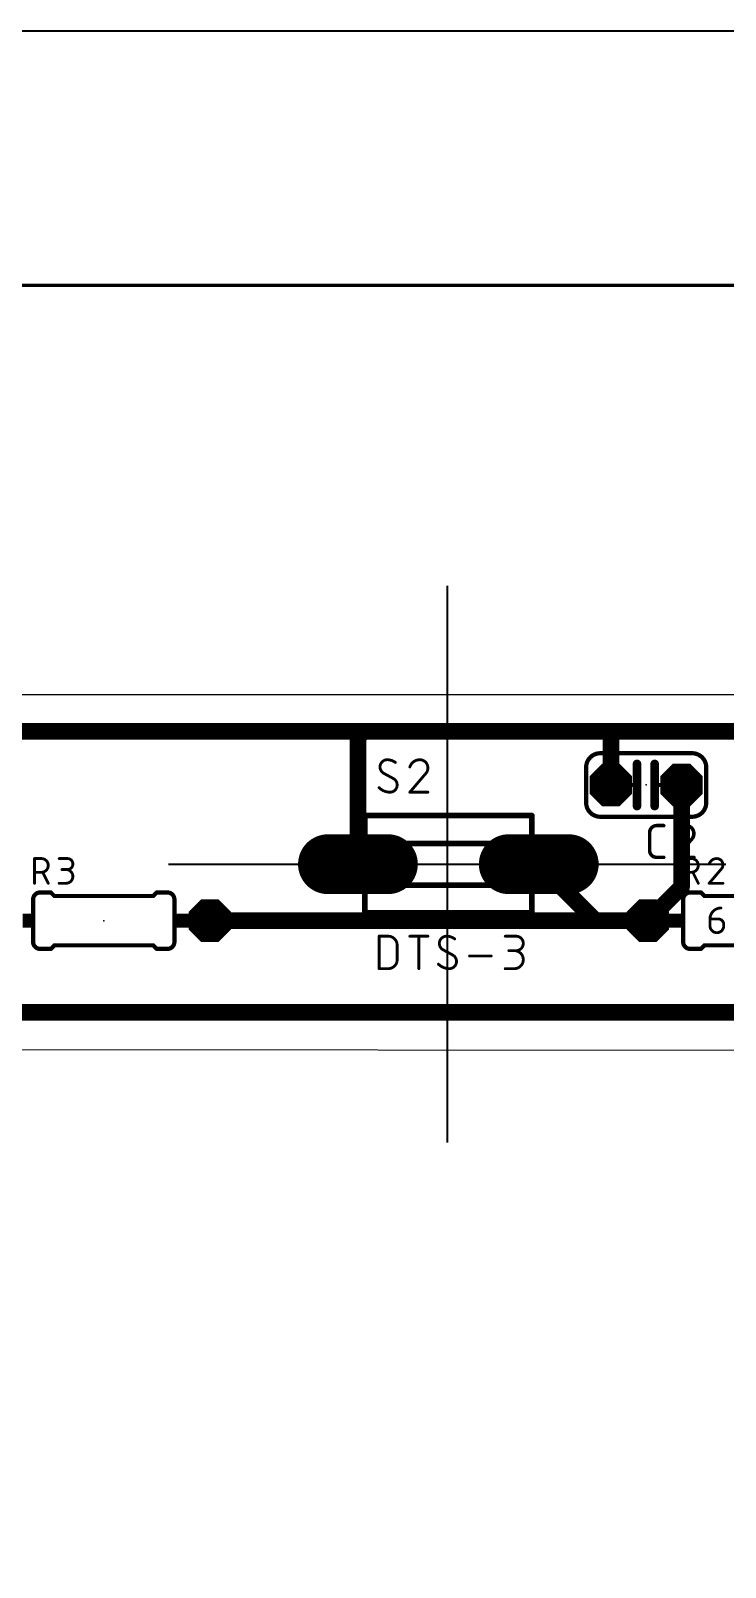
# Model space of a CAD drawing. Header units: millimetres. Extents: x -1276 to 1832, y -1676 to -667.
# Drawn here: x -791.7 to -766.7, y -751 to -695.7 of the extents above; entities that cross this region are included whole.
import ezdxf

# ---------------------------------------------------------------- set-up
doc = ezdxf.new("R2010")
doc.units = ezdxf.units.MM
doc.header["$MEASUREMENT"] = 0
for name, color, linetype in [('1', 12, 'Continuous'), ('16', 132, 'Continuous'), ('17', 110, 'Continuous'), ('20', 31, 'Continuous'), ('21', 253, 'Continuous'), ('23', 53, 'Continuous'), ('25', 253, 'Continuous'), ('27', 253, 'Continuous'), ('29', 253, 'Continuous'), ('30', 253, 'Continuous'), ('44', 253, 'Continuous'), ('51', 253, 'Continuous'), ('box', 6, 'Continuous'), ('Layer 1', 7, 'Continuous')]:
    doc.layers.add(name, color=color, linetype=linetype)

# ---------------------------------------------------------------- blocks, each defined once
blk = doc.blocks.new('OCTAGONP')
at = {"const_width": 0.5}
blk.add_lwpolyline([(-0.25, -0.1036), (-0.25, 0.1036), (-0.1036, 0.25), (0.1036, 0.25), (0.25, 0.1036), (0.25, -0.1036), (0.1036, -0.25), (-0.1036, -0.25), (-0.25, -0.1036), (-0.25, 0.1036)], dxfattribs=at)
blk = doc.blocks.new('RECT')
blk.add_solid([(-0.5, -0.5), (0.5, -0.5), (-0.5, 0.5), (0.5, 0.5)])
blk = doc.blocks.new('LONGP100')
at = {"const_width": 1}
blk.add_lwpolyline([(-0.5, 0), (0.5, 0)], dxfattribs=at)
at = {"const_width": 0.5}
for points in [[(-0.5, 0.25, 1), (-0.5, -0.25)], [(0.5, -0.25, 1), (0.5, 0.25)]]:
    blk.add_lwpolyline(points, format="xyb", dxfattribs=at)
blk = doc.blocks.new('block 23')
at = {"layer": 'Layer 1', "color": 250, "lineweight": 35, "true_color": 0x231f20}
for points in [[(-1066.76, -715.699), (-1066.76, -735.734)], [(-1076.778, -725.716), (-1056.742, -725.716)]]:
    blk.add_lwpolyline(points, dxfattribs=at)

msp = doc.modelspace()

# ---------------------------------------------------------------- linework, layer by layer
at = {"layer": '1', "const_width": 0.13}
msp.add_lwpolyline([(-883.40847, -704.88872), (-739.46947, -704.88872)], dxfattribs=at)
at = {"layer": '16', "const_width": 0.6}
for points in [[(-796.22447, -720.93672), (-779.71447, -720.93672)], [(-779.91647, -721.13872), (-779.71447, -720.93672)], [(-779.91647, -725.71672), (-779.91647, -721.13872)], [(-779.71447, -720.93672), (-770.82447, -720.93672)], [(-770.82447, -720.93672), (-765.74447, -720.93672)], [(-770.82447, -722.86682), (-770.82447, -720.93672)], [(-768.28447, -722.86682), (-768.28447, -726.53712)], [(-773.41647, -725.71672), (-771.38447, -727.74872)], [(-768.28447, -726.53712), (-769.49607, -727.74872)], [(-785.24407, -727.74872), (-771.38447, -727.74872)], [(-771.38447, -727.74872), (-769.49607, -727.74872)], [(-742.88447, -731.05072), (-808.60187, -731.05072)]]:
    msp.add_lwpolyline(points, dxfattribs=at)
at = {"layer": '16', "const_width": 0.3}
for points in [[(-780.02257, -721.03262, 1), (-779.81037, -721.24482)], [(-779.76647, -721.13872, 1), (-780.06647, -721.13872)], [(-779.71447, -720.78672, 1), (-779.71447, -721.08672)], [(-779.60837, -721.04282, 1), (-779.82057, -720.83062)], [(-779.71447, -721.08672, 1), (-779.71447, -720.78672)], [(-770.82447, -720.78672, 1), (-770.82447, -721.08672)], [(-770.67447, -720.93672, 1), (-770.97447, -720.93672)], [(-770.82447, -721.08672, 1), (-770.82447, -720.78672)], [(-768.13447, -722.86682, 1), (-768.43447, -722.86682)], [(-770.97447, -722.86682, 1), (-770.67447, -722.86682)], [(-780.06647, -725.71672, 1), (-779.76647, -725.71672)], [(-773.31037, -725.61062, 1), (-773.52257, -725.82282)], [(-768.43447, -726.53712, 1), (-768.13447, -726.53712)], [(-768.17837, -726.64322, 1), (-768.39057, -726.43102)], [(-785.24407, -727.59872, 1), (-785.24407, -727.89872)], [(-771.38447, -727.59872, 1), (-771.38447, -727.89872)], [(-771.49057, -727.85482, 1), (-771.27837, -727.64262)], [(-771.38447, -727.89872, 1), (-771.38447, -727.59872)], [(-769.60217, -727.64262, 1), (-769.38997, -727.85482)], [(-769.49607, -727.89872, 1), (-769.49607, -727.59872)]]:
    msp.add_lwpolyline(points, format="xyb", dxfattribs=at)
at = {"layer": '20'}
for p, q in [((-739.40447, -719.62072), (-883.47347, -719.62072)), ((-883.47347, -732.30072), (-739.40447, -732.42772))]:
    msp.add_line(p, q, dxfattribs=at)
at = {"layer": '21'}
for points, const_width in [([(-771.20547, -721.72382, 0.4142), (-771.71347, -722.23182)], 0.1524), ([(-771.20547, -721.68572, 1), (-771.20547, -721.76192)], 0.0762), ([(-771.20547, -721.76192, 1), (-771.20547, -721.68572)], 0.0762), ([(-769.80847, -722.10482, 1), (-769.96087, -722.10482)], 0.1524), ([(-769.17347, -722.10482, 1), (-769.32587, -722.10482)], 0.1524), ([(-767.39547, -722.23182, 0.4142), (-767.90347, -721.72382)], 0.1524), ([(-767.90347, -721.68572, 1), (-767.90347, -721.76192)], 0.0762), ([(-767.90347, -721.76192, 1), (-767.90347, -721.68572)], 0.0762), ([(-771.67537, -722.23182, 1), (-771.75157, -722.23182)], 0.0762), ([(-771.75157, -722.23182, 1), (-771.67537, -722.23182)], 0.0762), ([(-767.35737, -722.23182, 1), (-767.43357, -722.23182)], 0.0762), ([(-767.43357, -722.23182, 1), (-767.35737, -722.23182)], 0.0762), ([(-771.71347, -723.50182, 0.4142), (-771.20547, -724.00982)], 0.1524), ([(-771.67537, -723.50182, 1), (-771.75157, -723.50182)], 0.0762), ([(-771.75157, -723.50182, 1), (-771.67537, -723.50182)], 0.0762), ([(-769.96087, -723.62882, 1), (-769.80847, -723.62882)], 0.1524), ([(-769.32587, -723.62882, 1), (-769.17347, -723.62882)], 0.1524), ([(-767.90347, -724.00982, 0.4142), (-767.39547, -723.50182)], 0.1524), ([(-767.35737, -723.50182, 1), (-767.43357, -723.50182)], 0.0762), ([(-767.43357, -723.50182, 1), (-767.35737, -723.50182)], 0.0762), ([(-779.61567, -723.96672, 1), (-779.71727, -723.96672)], 0.1016), ([(-779.66647, -723.91592, 1), (-779.66647, -724.01752)], 0.1016), ([(-779.71727, -724.21672, 1), (-779.61567, -724.21672)], 0.1016), ([(-773.61567, -723.96672, 1), (-773.71727, -723.96672)], 0.1016), ([(-773.71727, -724.21672, 1), (-773.61567, -724.21672)], 0.1016), ([(-773.66647, -724.01752, 1), (-773.66647, -723.91592)], 0.1016), ([(-771.20547, -723.97172, 1), (-771.20547, -724.04792)], 0.0762), ([(-771.20547, -724.04792, 1), (-771.20547, -723.97172)], 0.0762), ([(-767.90347, -723.97172, 1), (-767.90347, -724.04792)], 0.0762), ([(-767.90347, -724.04792, 1), (-767.90347, -723.97172)], 0.0762), ([(-777.66647, -724.91592, 1), (-777.66647, -725.01752)], 0.1016), ([(-775.66647, -725.01752, 1), (-775.66647, -724.91592)], 0.1016), ([(-777.66647, -726.41592, 1), (-777.66647, -726.51752)], 0.1016), ([(-775.66647, -726.51752, 1), (-775.66647, -726.41592)], 0.1016), ([(-791.34007, -726.73272, 0.4142), (-791.59407, -726.98672)], 0.1524), ([(-791.55597, -726.98672, 1), (-791.63217, -726.98672)], 0.0762), ([(-791.63217, -726.98672, 1), (-791.55597, -726.98672)], 0.0762), ([(-791.34007, -726.69462, 1), (-791.34007, -726.77082)], 0.0762), ([(-791.34007, -726.77082, 1), (-791.34007, -726.69462)], 0.0762), ([(-790.93217, -726.70582, 1), (-790.98597, -726.75962)], 0.0762), ([(-790.95907, -726.77082, 1), (-790.95907, -726.69462)], 0.0762), ([(-790.83207, -726.82162, 1), (-790.83207, -726.89782)], 0.0762), ([(-790.85897, -726.88662, 1), (-790.80517, -726.83282)], 0.0762), ([(-787.30297, -726.83282, 1), (-787.24917, -726.88662)], 0.0762), ([(-787.27607, -726.89782, 1), (-787.27607, -726.82162)], 0.0762), ([(-787.14907, -726.69462, 1), (-787.14907, -726.77082)], 0.0762), ([(-787.12217, -726.75962, 1), (-787.17597, -726.70582)], 0.0762), ([(-786.51407, -726.98672, 0.4142), (-786.76807, -726.73272)], 0.1524), ([(-786.76807, -726.69462, 1), (-786.76807, -726.77082)], 0.0762), ([(-786.76807, -726.77082, 1), (-786.76807, -726.69462)], 0.0762), ([(-786.47597, -726.98672, 1), (-786.55217, -726.98672)], 0.0762), ([(-786.55217, -726.98672, 1), (-786.47597, -726.98672)], 0.0762), ([(-767.97207, -726.73272, 0.4142), (-768.22607, -726.98672)], 0.1524), ([(-768.18797, -726.98672, 1), (-768.26417, -726.98672)], 0.0762), ([(-768.26417, -726.98672, 1), (-768.18797, -726.98672)], 0.0762), ([(-767.97207, -726.69462, 1), (-767.97207, -726.77082)], 0.0762), ([(-767.97207, -726.77082, 1), (-767.97207, -726.69462)], 0.0762), ([(-767.56417, -726.70582, 1), (-767.61797, -726.75962)], 0.0762), ([(-767.59107, -726.77082, 1), (-767.59107, -726.69462)], 0.0762), ([(-767.46407, -726.82162, 1), (-767.46407, -726.89782)], 0.0762), ([(-767.49097, -726.88662, 1), (-767.43717, -726.83282)], 0.0762), ([(-779.61567, -727.21672, 1), (-779.71727, -727.21672)], 0.1016), ([(-779.66647, -727.41592, 1), (-779.66647, -727.51752)], 0.1016), ([(-779.71727, -727.46672, 1), (-779.61567, -727.46672)], 0.1016), ([(-773.61567, -727.21672, 1), (-773.71727, -727.21672)], 0.1016), ([(-773.71727, -727.46672, 1), (-773.61567, -727.46672)], 0.1016), ([(-773.66647, -727.51752, 1), (-773.66647, -727.41592)], 0.1016), ([(-791.59407, -728.51072, 0.4142), (-791.34007, -728.76472)], 0.1524), ([(-791.55597, -728.51072, 1), (-791.63217, -728.51072)], 0.0762), ([(-791.63217, -728.51072, 1), (-791.55597, -728.51072)], 0.0762), ([(-791.34007, -728.72662, 1), (-791.34007, -728.80282)], 0.0762), ([(-791.34007, -728.80282, 1), (-791.34007, -728.72662)], 0.0762), ([(-790.95907, -728.80282, 1), (-790.95907, -728.72662)], 0.0762), ([(-790.83207, -728.59962, 1), (-790.83207, -728.67582)], 0.0762), ([(-790.80517, -728.66462, 1), (-790.85897, -728.61082)], 0.0762), ([(-787.24917, -728.61082, 1), (-787.30297, -728.66462)], 0.0762), ([(-787.27607, -728.67582, 1), (-787.27607, -728.59962)], 0.0762), ([(-787.14907, -728.72662, 1), (-787.14907, -728.80282)], 0.0762), ([(-786.76807, -728.76472, 0.4142), (-786.51407, -728.51072)], 0.1524), ([(-786.76807, -728.72662, 1), (-786.76807, -728.80282)], 0.0762), ([(-786.76807, -728.80282, 1), (-786.76807, -728.72662)], 0.0762), ([(-786.47597, -728.51072, 1), (-786.55217, -728.51072)], 0.0762), ([(-786.55217, -728.51072, 1), (-786.47597, -728.51072)], 0.0762), ([(-768.22607, -728.51072, 0.4142), (-767.97207, -728.76472)], 0.1524), ([(-768.18797, -728.51072, 1), (-768.26417, -728.51072)], 0.0762), ([(-768.26417, -728.51072, 1), (-768.18797, -728.51072)], 0.0762), ([(-767.97207, -728.72662, 1), (-767.97207, -728.80282)], 0.0762), ([(-767.97207, -728.80282, 1), (-767.97207, -728.72662)], 0.0762), ([(-767.59107, -728.80282, 1), (-767.59107, -728.72662)], 0.0762), ([(-767.46407, -728.59962, 1), (-767.46407, -728.67582)], 0.0762), ([(-767.43717, -728.66462, 1), (-767.49097, -728.61082)], 0.0762), ([(-790.98597, -728.73782, 1), (-790.93217, -728.79162)], 0.0762), ([(-787.17597, -728.79162, 1), (-787.12217, -728.73782)], 0.0762), ([(-767.61797, -728.73782, 1), (-767.56417, -728.79162)], 0.0762)]:
    msp.add_lwpolyline(points, format="xyb", dxfattribs=dict(at, const_width=const_width))
for points, const_width in [([(-771.20547, -721.72382), (-767.90347, -721.72382)], 0.1524), ([(-769.88467, -723.62882), (-769.88467, -722.10482)], 0.3048), ([(-769.24967, -723.62882), (-769.24967, -722.10482)], 0.3048), ([(-771.71347, -722.23182), (-771.71347, -723.50182)], 0.1524), ([(-767.39547, -722.23182), (-767.39547, -723.50182)], 0.1524), ([(-779.66647, -723.96672), (-779.66647, -724.21672)], 0.2032), ([(-779.66647, -723.96672), (-773.66647, -723.96672)], 0.2032), ([(-773.66647, -723.96672), (-773.66647, -724.21672)], 0.2032), ([(-771.20547, -724.00982), (-767.90347, -724.00982)], 0.1524), ([(-777.66647, -724.96672), (-775.66647, -724.96672)], 0.2032), ([(-777.66647, -726.46672), (-775.66647, -726.46672)], 0.2032), ([(-791.59407, -728.51072), (-791.59407, -726.98672)], 0.1524), ([(-791.34007, -726.73272), (-790.95907, -726.73272)], 0.1524), ([(-790.83207, -726.85972), (-790.95907, -726.73272)], 0.1524), ([(-787.27607, -726.85972), (-790.83207, -726.85972)], 0.1524), ([(-787.27607, -726.85972), (-787.14907, -726.73272)], 0.1524), ([(-786.76807, -726.73272), (-787.14907, -726.73272)], 0.1524), ([(-786.51407, -728.51072), (-786.51407, -726.98672)], 0.1524), ([(-768.22607, -728.51072), (-768.22607, -726.98672)], 0.1524), ([(-767.97207, -726.73272), (-767.59107, -726.73272)], 0.1524), ([(-767.46407, -726.85972), (-767.59107, -726.73272)], 0.1524), ([(-763.90807, -726.85972), (-767.46407, -726.85972)], 0.1524), ([(-779.66647, -727.46672), (-779.66647, -727.21672)], 0.2032), ([(-773.66647, -727.46672), (-779.66647, -727.46672)], 0.2032), ([(-773.66647, -727.21672), (-773.66647, -727.46672)], 0.2032), ([(-791.34007, -728.76472), (-790.95907, -728.76472)], 0.1524), ([(-790.83207, -728.63772), (-790.95907, -728.76472)], 0.1524), ([(-787.27607, -728.63772), (-790.83207, -728.63772)], 0.1524), ([(-787.27607, -728.63772), (-787.14907, -728.76472)], 0.1524), ([(-786.76807, -728.76472), (-787.14907, -728.76472)], 0.1524), ([(-767.97207, -728.76472), (-767.59107, -728.76472)], 0.1524), ([(-767.46407, -728.63772), (-767.59107, -728.76472)], 0.1524), ([(-763.90807, -728.63772), (-767.46407, -728.63772)], 0.1524)]:
    msp.add_lwpolyline(points, dxfattribs=dict(at, const_width=const_width))
at = {"layer": '23'}
for p in [(-769.55447, -722.86682), (-776.66647, -725.71672), (-789.05407, -727.74872)]:
    msp.add_point(p, dxfattribs=at)
at = {"layer": '25'}
for points, const_width in [([(-778.86357, -721.95752, 0.4142), (-779.12317, -722.21712)], 0.1016), ([(-778.57147, -722.05492, 0.1623), (-778.86357, -721.95752)], 0.1016), ([(-778.86357, -721.93212, 1), (-778.86357, -721.98292)], 0.0508), ([(-778.86357, -721.98292, 1), (-778.86357, -721.93212)], 0.0508), ([(-778.58667, -722.07522, 1), (-778.55627, -722.03452)], 0.0508), ([(-777.69377, -721.95752, 0.3252), (-778.05077, -722.21712)], 0.1016), ([(-777.40167, -722.24962, 0.4142), (-777.69377, -721.95752)], 0.1016), ([(-777.69377, -721.93212, 1), (-777.69377, -721.98292)], 0.0508), ([(-777.69377, -721.98292, 1), (-777.69377, -721.93212)], 0.0508), ([(-779.12317, -722.21712, 0.2656), (-778.99337, -722.44432)], 0.1016), ([(-779.09777, -722.21712, 1), (-779.14857, -722.21712)], 0.0508), ([(-779.14857, -722.21712, 1), (-779.09777, -722.21712)], 0.0508), ([(-778.98127, -722.42202, 1), (-779.00557, -722.46662)], 0.0508), ([(-779.00627, -722.46622, 1), (-778.98047, -722.42252)], 0.0508), ([(-778.62347, -722.61722, 1), (-778.64927, -722.66102)], 0.0508), ([(-778.50657, -722.86632, 0.2656), (-778.63637, -722.63912)], 0.1016), ([(-778.64857, -722.66142, 1), (-778.62417, -722.61682)], 0.0508), ([(-778.07497, -722.20932, 1), (-778.02657, -722.22502)], 0.0508), ([(-777.49907, -722.47682, 0.2053), (-777.40167, -722.24962)], 0.1016), ([(-777.51657, -722.45842, 1), (-777.48147, -722.49522)], 0.0508), ([(-777.47967, -722.49322, 1), (-777.51837, -722.46032)], 0.0508), ([(-777.37627, -722.24962, 1), (-777.42707, -722.24962)], 0.0508), ([(-777.42707, -722.24962, 1), (-777.37627, -722.24962)], 0.0508), ([(-779.15567, -722.96362, 0.2), (-778.76617, -723.12592)], 0.1016), ([(-779.13767, -722.94572, 1), (-779.17367, -722.98152)], 0.0508), ([(-778.76617, -723.12592, 0.4142), (-778.50657, -722.86632)], 0.1016), ([(-778.76617, -723.10052, 1), (-778.76617, -723.15132)], 0.0508), ([(-778.76617, -723.15132, 1), (-778.76617, -723.10052)], 0.0508), ([(-778.48117, -722.86632, 1), (-778.53197, -722.86632)], 0.0508), ([(-778.53197, -722.86632, 1), (-778.48117, -722.86632)], 0.0508), ([(-778.07017, -723.10942, 1), (-778.03137, -723.14242)], 0.0508), ([(-778.05077, -723.10052, 1), (-778.05077, -723.15132)], 0.0508), ([(-777.40167, -723.15132, 1), (-777.40167, -723.10052)], 0.0508), ([(-769.17717, -724.32732, 0.4142), (-769.43117, -724.58132)], 0.127), ([(-769.17717, -724.29562, 1), (-769.17717, -724.35912)], 0.0635), ([(-769.17717, -724.35912, 1), (-769.17717, -724.29562)], 0.0635), ([(-768.92317, -724.35912, 1), (-768.92317, -724.29562)], 0.0635), ([(-768.12567, -724.32732, 0.3252), (-768.47497, -724.58132)], 0.127), ([(-767.83997, -724.61302, 0.4142), (-768.12567, -724.32732)], 0.127), ([(-768.12567, -724.29562, 1), (-768.12567, -724.35912)], 0.0635), ([(-768.12577, -724.35912, 1), (-768.12567, -724.29562)], 0.0635), ([(-769.39947, -724.58132, 1), (-769.46297, -724.58132)], 0.0635), ([(-769.46297, -724.58132, 1), (-769.39947, -724.58132)], 0.0635), ([(-768.50517, -724.57152, 1), (-768.44477, -724.59112)], 0.0635), ([(-767.95707, -724.81232, 1), (-767.91337, -724.85832)], 0.0635), ([(-767.93517, -724.83532, 0.2053), (-767.83997, -724.61302)], 0.127), ([(-767.91107, -724.85592, 1), (-767.95937, -724.81472)], 0.0635), ([(-767.80817, -724.61302, 1), (-767.87167, -724.61312)], 0.0635), ([(-767.87167, -724.61302, 1), (-767.80817, -724.61302)], 0.0635), ([(-769.39947, -725.21632, 1), (-769.46297, -725.21632)], 0.0635), ([(-769.46297, -725.21632, 1), (-769.39947, -725.21632)], 0.0635), ([(-769.43117, -725.21632, 0.4142), (-769.17717, -725.47032)], 0.127), ([(-791.51787, -725.51352, 1), (-791.56867, -725.51352)], 0.0508), ([(-791.54327, -725.48812, 1), (-791.54327, -725.53892)], 0.0508), ([(-791.29637, -726.00742, 1), (-791.29637, -725.51352)], 0.1016), ([(-791.29637, -725.48812, 1), (-791.29637, -725.53892)], 0.0508), ([(-791.29637, -725.53892, 1), (-791.29637, -725.48812)], 0.0508), ([(-790.65827, -725.48812, 1), (-790.65827, -725.53892)], 0.0508), ([(-790.55947, -725.88322, 1), (-790.55947, -725.93402)], 0.0508), ([(-790.41137, -726.40252, 1), (-790.41137, -725.90862)], 0.1016), ([(-790.41137, -725.88322, 1), (-790.41137, -725.93402)], 0.0508), ([(-790.36197, -725.90862, 1), (-790.36197, -725.51352)], 0.1016), ([(-790.36197, -725.48812, 1), (-790.36197, -725.53892)], 0.0508), ([(-790.36197, -725.88322, 1), (-790.36197, -725.93402)], 0.0508), ([(-790.36197, -725.53892, 1), (-790.36197, -725.48812)], 0.0508), ([(-790.36197, -725.93402, 1), (-790.36197, -725.88322)], 0.0508), ([(-769.17717, -725.43862, 1), (-769.17717, -725.50212)], 0.0635), ([(-769.17717, -725.50212, 1), (-769.17717, -725.43862)], 0.0635), ([(-768.92317, -725.50212, 1), (-768.92317, -725.43862)], 0.0635), ([(-768.49917, -725.44972, 1), (-768.45077, -725.49092)], 0.0635), ([(-768.47497, -725.43862, 1), (-768.47497, -725.50212)], 0.0635), ([(-768.14987, -725.51352, 1), (-768.20067, -725.51352)], 0.0508), ([(-768.17527, -725.48812, 1), (-768.17527, -725.53892)], 0.0508), ([(-767.92837, -726.00742, 1), (-767.92837, -725.51352)], 0.1016), ([(-767.92837, -725.48812, 1), (-767.92837, -725.53892)], 0.0508), ([(-767.92837, -725.53892, 1), (-767.92837, -725.48812)], 0.0508), ([(-767.83997, -725.50212, 1), (-767.83997, -725.43862)], 0.0635), ([(-767.31447, -725.70322, 1), (-767.26617, -725.71892)], 0.0508), ([(-767.01867, -725.51352, 0.3252), (-767.29027, -725.71112)], 0.1016), ([(-766.79637, -725.73582, 0.4142), (-767.01867, -725.51352)], 0.1016), ([(-767.01867, -725.48812, 1), (-767.01867, -725.53892)], 0.0508), ([(-767.01867, -725.53892, 1), (-767.01867, -725.48812)], 0.0508), ([(-766.87047, -725.90862, 0.2053), (-766.79637, -725.73582)], 0.1016), ([(-766.88797, -725.89022, 1), (-766.85297, -725.92702)], 0.0508), ([(-766.85117, -725.92512, 1), (-766.88987, -725.89222)], 0.0508), ([(-766.77097, -725.73582, 1), (-766.82177, -725.73572)], 0.0508), ([(-766.82177, -725.73582, 1), (-766.77097, -725.73582)], 0.0508), ([(-791.54327, -725.98202, 1), (-791.54327, -726.03282)], 0.0508), ([(-791.56867, -726.40252, 1), (-791.51787, -726.40252)], 0.0508), ([(-791.29637, -725.98202, 1), (-791.29637, -726.03282)], 0.0508), ([(-791.29637, -726.03282, 1), (-791.29637, -725.98202)], 0.0508), ([(-791.22427, -725.99602, 1), (-791.26967, -726.01872)], 0.0508), ([(-791.07207, -726.41392, 1), (-791.02667, -726.39112)], 0.0508), ([(-790.65827, -726.37712, 1), (-790.65827, -726.42792)], 0.0508), ([(-790.41137, -726.37712, 1), (-790.41137, -726.42792)], 0.0508), ([(-790.41137, -726.42792, 1), (-790.41137, -726.37712)], 0.0508), ([(-768.17527, -725.98202, 1), (-768.17527, -726.03282)], 0.0508), ([(-768.20067, -726.40252, 1), (-768.14987, -726.40252)], 0.0508), ([(-767.92837, -725.98202, 1), (-767.92837, -726.03282)], 0.0508), ([(-767.92837, -726.03282, 1), (-767.92837, -725.98202)], 0.0508), ([(-767.85627, -725.99602, 1), (-767.90167, -726.01872)], 0.0508), ([(-767.70407, -726.41392, 1), (-767.65867, -726.39112)], 0.0508), ([(-767.30967, -726.38602, 1), (-767.27097, -726.41902)], 0.0508), ([(-767.29027, -726.37712, 1), (-767.29027, -726.42792)], 0.0508), ([(-766.79637, -726.42792, 1), (-766.79637, -726.37712)], 0.0508)]:
    msp.add_lwpolyline(points, format="xyb", dxfattribs=dict(at, const_width=const_width))
for points, const_width in [([(-778.63637, -722.63912), (-778.99337, -722.44432)], 0.1016), ([(-777.49907, -722.47682), (-778.05077, -723.12592)], 0.1016), ([(-778.05077, -723.12592), (-777.40167, -723.12592)], 0.1016), ([(-769.17717, -724.32732), (-768.92317, -724.32732)], 0.127), ([(-769.43117, -725.21632), (-769.43117, -724.58132)], 0.127), ([(-767.93517, -724.83532), (-768.47497, -725.47032)], 0.127), ([(-791.54327, -726.40252), (-791.54327, -725.51352)], 0.1016), ([(-791.54327, -725.51352), (-791.29637, -725.51352)], 0.1016), ([(-790.65827, -725.51352), (-790.36197, -725.51352)], 0.1016), ([(-790.36197, -725.90862), (-790.55947, -725.90862)], 0.1016), ([(-768.92317, -725.47032), (-769.17717, -725.47032)], 0.127), ([(-768.47497, -725.47032), (-767.83997, -725.47032)], 0.127), ([(-768.17527, -726.40252), (-768.17527, -725.51352)], 0.1016), ([(-768.17527, -725.51352), (-767.92837, -725.51352)], 0.1016), ([(-766.87047, -725.90862), (-767.29027, -726.40252)], 0.1016), ([(-791.29637, -726.00742), (-791.54327, -726.00742)], 0.1016), ([(-791.04937, -726.40252), (-791.24697, -726.00742)], 0.1016), ([(-790.65827, -726.40252), (-790.41137, -726.40252)], 0.1016), ([(-767.92837, -726.00742), (-768.17527, -726.00742)], 0.1016), ([(-767.68137, -726.40252), (-767.87897, -726.00742)], 0.1016), ([(-767.29027, -726.40252), (-766.79637, -726.40252)], 0.1016)]:
    msp.add_lwpolyline(points, dxfattribs=dict(at, const_width=const_width))
at = {"layer": '27'}
for points, const_width in [([(-766.86577, -727.29152, 0.4142), (-767.26087, -727.68662)], 0.1016), ([(-766.86577, -727.31692, 1), (-766.86577, -727.26612)], 0.0508), ([(-767.26087, -727.66122, 1), (-767.26087, -727.71202)], 0.0508), ([(-767.23547, -727.68662, 1), (-767.28627, -727.68662)], 0.0508), ([(-767.28627, -727.68662, 1), (-767.23547, -727.68662)], 0.0508), ([(-767.26087, -727.93362, 1), (-766.76697, -727.93362)], 0.1016), ([(-767.23547, -727.93362, 1), (-767.28627, -727.93362)], 0.0508), ([(-767.28627, -727.93362, 1), (-767.23547, -727.93362)], 0.0508), ([(-766.76697, -727.88422, 0.4142), (-766.96457, -727.68662)], 0.1016), ([(-766.96457, -727.66122, 1), (-766.96457, -727.71202)], 0.0508), ([(-766.96457, -727.71202, 1), (-766.96457, -727.66122)], 0.0508), ([(-766.74157, -727.88422, 1), (-766.79237, -727.88422)], 0.0508), ([(-766.79237, -727.88422, 1), (-766.74157, -727.88422)], 0.0508), ([(-766.74157, -727.93362, 1), (-766.79237, -727.93362)], 0.0508), ([(-766.79237, -727.93362, 1), (-766.74157, -727.93362)], 0.0508), ([(-779.13027, -728.30752, 1), (-779.18107, -728.30752)], 0.0508), ([(-779.15567, -728.28212, 1), (-779.15567, -728.33292)], 0.0508), ([(-778.50657, -728.63212, 0.4142), (-778.83107, -728.30752)], 0.1016), ([(-778.83107, -728.28212, 1), (-778.83107, -728.33292)], 0.0508), ([(-778.83107, -728.33292, 1), (-778.83107, -728.28212)], 0.0508), ([(-778.48117, -728.63212, 1), (-778.53197, -728.63212)], 0.0508), ([(-778.53197, -728.63212, 1), (-778.48117, -728.63212)], 0.0508), ([(-778.05077, -728.28212, 1), (-778.05077, -728.33292)], 0.0508), ([(-777.70077, -728.30752, 1), (-777.75157, -728.30752)], 0.0508), ([(-777.40167, -728.33292, 1), (-777.40167, -728.28212)], 0.0508), ([(-776.72997, -728.30752, 0.4142), (-776.98967, -728.56712)], 0.1016), ([(-776.98967, -728.56712, 0.2656), (-776.85977, -728.79432)], 0.1016), ([(-776.96427, -728.56712, 1), (-777.01507, -728.56712)], 0.0508), ([(-777.01507, -728.56712, 1), (-776.96427, -728.56712)], 0.0508), ([(-776.43787, -728.40492, 0.1623), (-776.72997, -728.30752)], 0.1016), ([(-776.72997, -728.28212, 1), (-776.72997, -728.33292)], 0.0508), ([(-776.72997, -728.33292, 1), (-776.72997, -728.28212)], 0.0508), ([(-776.45307, -728.42522, 1), (-776.42267, -728.38452)], 0.0508), ([(-774.62177, -728.28212, 1), (-774.62177, -728.33292)], 0.0508), ([(-774.23227, -728.82682, 1), (-774.23227, -728.30752)], 0.1016), ([(-774.23227, -728.28212, 1), (-774.23227, -728.33292)], 0.0508), ([(-774.23227, -728.33292, 1), (-774.23227, -728.28212)], 0.0508), ([(-778.83107, -729.47592, 0.4142), (-778.50657, -729.15132)], 0.1016), ([(-778.48117, -729.15132, 1), (-778.53197, -729.15132)], 0.0508), ([(-778.53197, -729.15132, 1), (-778.48117, -729.15132)], 0.0508), ([(-776.84767, -728.77202, 1), (-776.87197, -728.81662)], 0.0508), ([(-776.87267, -728.81622, 1), (-776.84687, -728.77252)], 0.0508), ([(-776.63257, -729.47592, 0.4142), (-776.37297, -729.21632)], 0.1016), ([(-776.48987, -728.96722, 1), (-776.51567, -729.01102)], 0.0508), ([(-776.37297, -729.21632, 0.2656), (-776.50277, -728.98912)], 0.1016), ([(-776.51497, -729.01142, 1), (-776.49067, -728.96682)], 0.0508), ([(-776.34757, -729.21632, 1), (-776.39837, -729.21632)], 0.0508), ([(-776.39837, -729.21632, 1), (-776.34757, -729.21632)], 0.0508), ([(-775.90587, -728.99612, 1), (-775.90587, -729.04692)], 0.0508), ([(-775.12697, -729.04692, 1), (-775.12697, -728.99612)], 0.0508), ([(-774.49197, -728.80142, 1), (-774.49197, -728.85222)], 0.0508), ([(-774.29727, -729.47592, 1), (-774.29727, -728.82682)], 0.1016), ([(-774.29727, -728.80142, 1), (-774.29727, -728.85222)], 0.0508), ([(-774.23227, -728.80142, 1), (-774.23227, -728.85222)], 0.0508), ([(-774.23227, -728.85222, 1), (-774.23227, -728.80142)], 0.0508), ([(-779.15567, -729.45052, 1), (-779.15567, -729.50132)], 0.0508), ([(-779.18107, -729.47592, 1), (-779.13027, -729.47592)], 0.0508), ([(-778.83107, -729.45052, 1), (-778.83107, -729.50132)], 0.0508), ([(-778.83107, -729.50132, 1), (-778.83107, -729.45052)], 0.0508), ([(-777.75157, -729.47592, 1), (-777.70077, -729.47592)], 0.0508), ([(-777.02207, -729.31362, 0.2), (-776.63257, -729.47592)], 0.1016), ([(-777.00407, -729.29572, 1), (-777.04007, -729.33152)], 0.0508), ([(-776.63257, -729.45052, 1), (-776.63257, -729.50132)], 0.0508), ([(-776.63257, -729.50132, 1), (-776.63257, -729.45052)], 0.0508), ([(-774.62177, -729.45052, 1), (-774.62177, -729.50132)], 0.0508), ([(-774.29727, -729.45052, 1), (-774.29727, -729.50132)], 0.0508), ([(-774.29727, -729.50132, 1), (-774.29727, -729.45052)], 0.0508)]:
    msp.add_lwpolyline(points, format="xyb", dxfattribs=dict(at, const_width=const_width))
at = {"layer": '27', "const_width": 0.1016}
for points in [[(-767.26087, -727.68662), (-766.96457, -727.68662)], [(-767.26087, -727.93362), (-767.26087, -727.68662)], [(-766.76697, -727.88422), (-766.76697, -727.93362)], [(-779.15567, -729.47592), (-779.15567, -728.30752)], [(-779.15567, -728.30752), (-778.83107, -728.30752)], [(-778.50657, -728.63212), (-778.50657, -729.15132)], [(-778.05077, -728.30752), (-777.40167, -728.30752)], [(-777.72617, -729.47592), (-777.72617, -728.30752)], [(-774.62177, -728.30752), (-774.23227, -728.30752)], [(-776.50277, -728.98912), (-776.85977, -728.79432)], [(-775.90587, -729.02152), (-775.12697, -729.02152)], [(-774.23227, -728.82682), (-774.49197, -728.82682)], [(-778.83107, -729.47592), (-779.15567, -729.47592)], [(-774.62177, -729.47592), (-774.29727, -729.47592)]]:
    msp.add_lwpolyline(points, dxfattribs=at)
at = {"layer": '44'}
for centre, radius in [((-770.82447, -722.86682), 0.4064), ((-768.28447, -722.86682), 0.4064), ((-779.91647, -725.71672), 0.65), ((-773.41647, -725.71672), 0.65), ((-785.24407, -727.74872), 0.4064), ((-769.49607, -727.74872), 0.4064)]:
    msp.add_circle(centre, radius, dxfattribs=at)
at = {"layer": '51'}
for points, const_width in [([(-770.82447, -722.86682), (-769.88467, -722.86682)], 0.1524), ([(-768.28447, -722.86682), (-769.24967, -722.86682)], 0.1524), ([(-779.66647, -723.96672), (-773.66647, -723.96672)], 0.2032), ([(-779.66647, -727.46672), (-779.66647, -723.96672)], 0.2032), ([(-773.66647, -723.96672), (-773.66647, -727.46672)], 0.2032), ([(-778.16647, -724.96672), (-775.16647, -724.96672)], 0.2032), ([(-778.16647, -726.46672), (-778.16647, -724.96672)], 0.2032), ([(-775.16647, -724.96672), (-775.16647, -726.46672)], 0.2032), ([(-775.16647, -726.46672), (-778.16647, -726.46672)], 0.2032), ([(-785.24407, -727.74872), (-786.13307, -727.74872)], 0.508), ([(-773.66647, -727.46672), (-779.66647, -727.46672)], 0.2032), ([(-769.49607, -727.74872), (-768.60707, -727.74872)], 0.508)]:
    msp.add_lwpolyline(points, dxfattribs=dict(at, const_width=const_width))
for points, const_width in [([(-770.82447, -722.82872, 1), (-770.82447, -722.90492)], 0.0762), ([(-769.88467, -722.90492, 1), (-769.88467, -722.82872)], 0.0762), ([(-769.24967, -722.82872, 1), (-769.24967, -722.90492)], 0.0762), ([(-768.28447, -722.90492, 1), (-768.28447, -722.82872)], 0.0762), ([(-779.66647, -723.91592, 1), (-779.66647, -724.01752)], 0.1016), ([(-779.61567, -723.96672, 1), (-779.71727, -723.96672)], 0.1016), ([(-773.61567, -723.96672, 1), (-773.71727, -723.96672)], 0.1016), ([(-773.66647, -724.01752, 1), (-773.66647, -723.91592)], 0.1016), ([(-778.16647, -724.91592, 1), (-778.16647, -725.01752)], 0.1016), ([(-778.11567, -724.96672, 1), (-778.21727, -724.96672)], 0.1016), ([(-775.11567, -724.96672, 1), (-775.21727, -724.96672)], 0.1016), ([(-775.16647, -725.01752, 1), (-775.16647, -724.91592)], 0.1016), ([(-778.16647, -726.41592, 1), (-778.16647, -726.51752)], 0.1016), ([(-778.21727, -726.46672, 1), (-778.11567, -726.46672)], 0.1016), ([(-775.21727, -726.46672, 1), (-775.11567, -726.46672)], 0.1016), ([(-775.16647, -726.51752, 1), (-775.16647, -726.41592)], 0.1016), ([(-786.13307, -727.62172, 1), (-786.13307, -727.87572)], 0.254), ([(-785.24407, -727.87572, 1), (-785.24407, -727.62172)], 0.254), ([(-779.66647, -727.41592, 1), (-779.66647, -727.51752)], 0.1016), ([(-779.71727, -727.46672, 1), (-779.61567, -727.46672)], 0.1016), ([(-773.71727, -727.46672, 1), (-773.61567, -727.46672)], 0.1016), ([(-773.66647, -727.51752, 1), (-773.66647, -727.41592)], 0.1016), ([(-769.49607, -727.62172, 1), (-769.49607, -727.87572)], 0.254), ([(-768.60707, -727.87572, 1), (-768.60707, -727.62172)], 0.254)]:
    msp.add_lwpolyline(points, format="xyb", dxfattribs=dict(at, const_width=const_width))
at = {"layer": 'box', "lineweight": 35}
msp.add_lwpolyline([(-673.95675, -985.7269), (-913.95675, -985.7269), (-913.95675, -695.7269), (-673.95675, -695.7269), (-673.95675, -985.7269)], dxfattribs=at)

# ---------------------------------------------------------------- block references
at = {"layer": '17', "xscale": 1.3208, "yscale": 1.3208, "rotation": 180}
for p in [(-770.82447, -722.86682), (-770.82447, -722.86682), (-768.28447, -722.86682), (-768.28447, -722.86682)]:
    msp.add_blockref('OCTAGONP', p, dxfattribs=at)
at = {"layer": '17'}
for name, p, xscale, yscale in [('LONGP100', (-779.91647, -725.71672), 1.95, 1.95), ('LONGP100', (-779.91647, -725.71672), 1.95, 1.95), ('LONGP100', (-773.41647, -725.71672), 1.95, 1.95), ('LONGP100', (-773.41647, -725.71672), 1.95, 1.95), ('OCTAGONP', (-785.24407, -727.74872), 1.3208, 1.3208), ('OCTAGONP', (-785.24407, -727.74872), 1.3208, 1.3208), ('OCTAGONP', (-769.49607, -727.74872), 1.3208, 1.3208), ('OCTAGONP', (-769.49607, -727.74872), 1.3208, 1.3208)]:
    msp.add_blockref(name, p, dxfattribs=dict(at, xscale=xscale, yscale=yscale))
at = {"layer": '21', "xscale": 0.381, "yscale": 0.508}
for p in [(-791.78457, -727.74872), (-786.32357, -727.74872), (-768.41657, -727.74872)]:
    msp.add_blockref('RECT', p, dxfattribs=at)
at = {"layer": '29', "xscale": 1.524, "yscale": 1.524, "rotation": 180}
for p in [(-770.82447, -722.86682), (-768.28447, -722.86682)]:
    msp.add_blockref('OCTAGONP', p, dxfattribs=at)
at = {"layer": '29'}
for name, p, xscale, yscale in [('LONGP100', (-779.91647, -725.71672), 2.1532, 2.1532), ('LONGP100', (-773.41647, -725.71672), 2.1532, 2.1532), ('OCTAGONP', (-785.24407, -727.74872), 1.524, 1.524), ('OCTAGONP', (-769.49607, -727.74872), 1.524, 1.524)]:
    msp.add_blockref(name, p, dxfattribs=dict(at, xscale=xscale, yscale=yscale))
at = {"layer": '30', "xscale": 1.524, "yscale": 1.524, "rotation": 180}
for p in [(-770.82447, -722.86682), (-768.28447, -722.86682)]:
    msp.add_blockref('OCTAGONP', p, dxfattribs=at)
at = {"layer": '30'}
for name, p, xscale, yscale in [('LONGP100', (-779.91647, -725.71672), 2.1532, 2.1532), ('LONGP100', (-773.41647, -725.71672), 2.1532, 2.1532), ('OCTAGONP', (-785.24407, -727.74872), 1.524, 1.524), ('OCTAGONP', (-769.49607, -727.74872), 1.524, 1.524)]:
    msp.add_blockref(name, p, dxfattribs=dict(at, xscale=xscale, yscale=yscale))
at = {"layer": 'box'}
msp.add_blockref('block 23', (290.05586, 0), dxfattribs=at)

doc.saveas('drawing.dxf')
